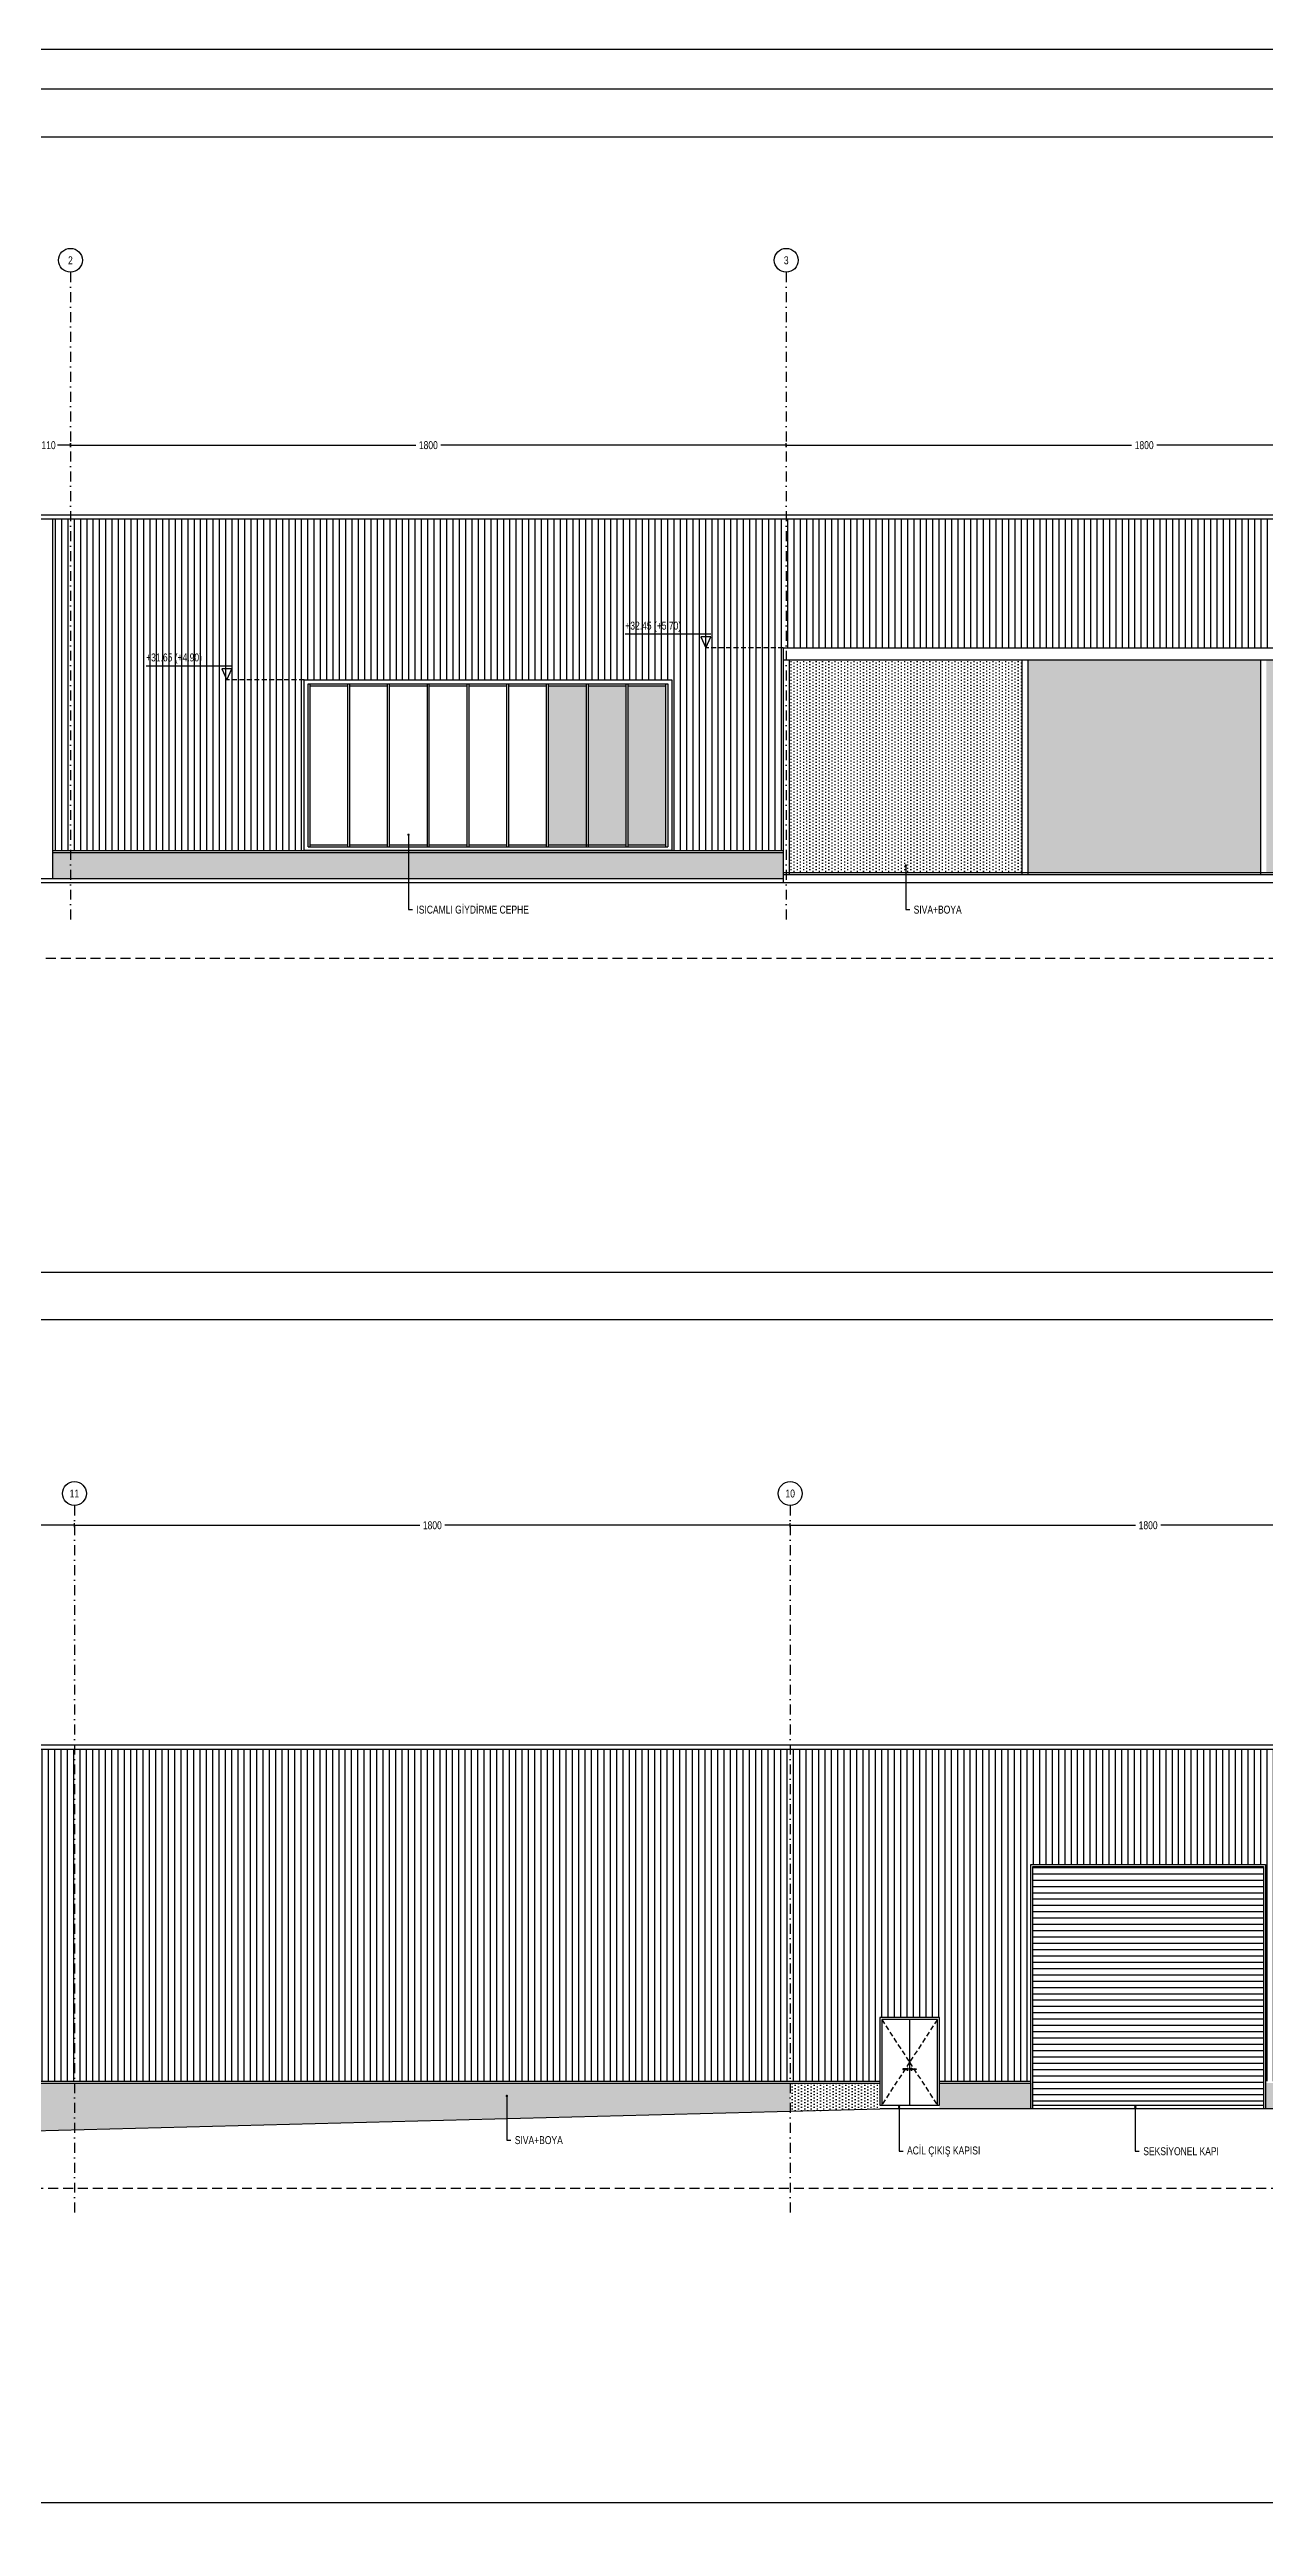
# Model space of a CAD drawing. Header units: centimetres. Extents: x 26569 to 160723, y -3143 to 14565.
# Drawn here: x 132893 to 135948, y 3327 to 9557 of the extents above; entities that cross this region are included whole.
import ezdxf
from ezdxf import colors
from ezdxf.entities.mleader import LeaderData, LeaderLine
from ezdxf.enums import TextEntityAlignment as Align
from ezdxf.math import Vec2, Vec3

# ---------------------------------------------------------------- set-up
doc = ezdxf.new("R2010")
doc.units = ezdxf.units.CM
doc.header["$LTSCALE"] = 100
doc.linetypes.add('DASHDOT2', pattern=[0.5, 0.25, -0.125, 0, -0.125])
doc.linetypes.add('HIDDEN2', pattern=[0.1875, 0.125, -0.0625])
for name, color, linetype in [('A-ANNO-DIMS', 187, 'Continuous'), ('A-ANNO-GRID', 155, 'DASHDOT2'), ('A-ANNO-TTBL', 157, 'Continuous'), ('A-ELEV-01', 255, 'Continuous'), ('A-ELEV-03', 251, 'Continuous'), ('A-ELEV-04', 250, 'Continuous'), ('A-HATCH', 253, 'Continuous'), ('A-WALL-HTCH', 8, 'Continuous'), ('L-TOPO', 49, 'Continuous'), ('S-CONC', 5, 'Continuous')]:
    doc.layers.add(name, color=color, linetype=linetype)
doc.styles.add('Fields_100', font='act_simplex.shx', dxfattribs={"width": 0.8, "height": 20})
doc.dimstyles.new('FIELDS_100', dxfattribs={"dimscale": 0, "dimtxt": 20, "dimasz": 5, "dimexe": 5, "dimexo": 5, "dimgap": 5, "dimtad": 0, "dimdec": 0, "dimzin": 0, "dimdsep": 46, "dimtxsty": 'Fields_100', "dimblk": 'DOT', "dimcen": 0.09, "dimclrt": 50, "dimadec": 0, "dimazin": 0, "dimtfac": 1, "dimtdec": 0, "dimtix": 1, "dimtofl": 0, "dimtmove": 1, "dimatfit": 3, "dimfxl": 5, "dimfxlon": 1, "dimtolj": 1, "dimtzin": 0, "dimarcsym": 0})
pattern_1 = [(90, (127510.777, 72379.569), (-7.9375, 3.96875), [0, -7.9375])]
pattern_2 = [(0, (120310.7774, 72379.5692), (0, 2.74963066), [1.5875, -3.175]), (120, (120310.7774, 72379.5692), (-2.38125, -1.37481533), [1.5875, -3.175]), (60, (120312.365, 72379.5692), (-2.38125, 1.37481533), [1.5875, -3.175])]
pattern_3 = [(90, (-454.631, -0.018), (-7.9375, 3.96875), [0, -7.9375])]

# ---------------------------------------------------------------- blocks, each defined once
blk = doc.blocks.new('_Dot')
at = {"color": 0, "linetype": 'ByBlock', "lineweight": -2}
blk.add_line((-0.5, 0), (-1, 0), dxfattribs=at)
at = {"color": 0, "linetype": 'ByBlock', "const_width": 0.5}
blk.add_lwpolyline([(-0.25, 0, 1), (0.25, 0, 1)], format="xyb", close=True, dxfattribs=at)
blk = doc.blocks.new('*D450')
at = {"layer": 'A-ANNO-DIMS', "color": 0, "lineweight": -2, "transparency": 16777216}
for p, q in [((132946, 8557), (132946, 8567)), ((132951, 8562), (133814.3, 8562)), ((134741, 8562), (133877.6, 8562)), ((134746, 8557), (134746, 8567))]:
    blk.add_line(p, q, dxfattribs=at)
at = {"layer": 'DEFPOINTS', "color": 0, "transparency": 16777216}
for p in [(134746, 8562), (132946, 8402.9), (134746, 8402.9)]:
    blk.add_point(p, dxfattribs=at)
at = {"layer": 'A-ANNO-DIMS', "color": 0, "lineweight": -2, "transparency": 16777216, "xscale": 5, "yscale": 5, "zscale": 5, "rotation": 180}
blk.add_blockref('_Dot', (132946, 8562), dxfattribs=at)
at = {"layer": 'A-ANNO-DIMS', "color": 0, "lineweight": -2, "transparency": 16777216, "xscale": 5, "yscale": 5, "zscale": 5}
blk.add_blockref('_Dot', (134746, 8562), dxfattribs=at)
at = {"layer": 'A-ANNO-DIMS', "color": 50, "transparency": 16777216, "insert": (133846, 8562), "char_height": 20, "attachment_point": 5, "style": 'Fields_100'}
blk.add_mtext('\\A1;1800', dxfattribs=at)
blk = doc.blocks.new('*D451')
at = {"layer": 'A-ANNO-DIMS', "color": 0, "lineweight": -2, "transparency": 16777216}
for p, q in [((134746, 8557), (134746, 8567)), ((134751, 8562), (135614.3, 8562)), ((136541, 8562), (135677.6, 8562)), ((136546, 8557), (136546, 8567))]:
    blk.add_line(p, q, dxfattribs=at)
at = {"layer": 'DEFPOINTS', "color": 0, "transparency": 16777216}
for p in [(136546, 8562), (134746, 8402.9), (136546, 8402.9)]:
    blk.add_point(p, dxfattribs=at)
at = {"layer": 'A-ANNO-DIMS', "color": 0, "lineweight": -2, "transparency": 16777216, "xscale": 5, "yscale": 5, "zscale": 5, "rotation": 180}
blk.add_blockref('_Dot', (134746, 8562), dxfattribs=at)
at = {"layer": 'A-ANNO-DIMS', "color": 0, "lineweight": -2, "transparency": 16777216, "xscale": 5, "yscale": 5, "zscale": 5}
blk.add_blockref('_Dot', (136546, 8562), dxfattribs=at)
at = {"layer": 'A-ANNO-DIMS', "color": 50, "transparency": 16777216, "insert": (135646, 8562), "char_height": 20, "attachment_point": 5, "style": 'Fields_100'}
blk.add_mtext('\\A1;1800', dxfattribs=at)
blk = doc.blocks.new('*D461')
at = {"layer": 'A-ANNO-DIMS', "color": 0, "lineweight": -2, "transparency": 16777216}
for p, q in [((132836, 8567), (132836, 8557)), ((132841, 8562), (132868.4, 8562)), ((132941, 8562), (132913.5, 8562)), ((132946, 8567), (132946, 8557))]:
    blk.add_line(p, q, dxfattribs=at)
at = {"layer": 'DEFPOINTS', "color": 0, "transparency": 16777216}
for p in [(132836, 8972.1), (132946, 8972.1), (132946, 8562)]:
    blk.add_point(p, dxfattribs=at)
at = {"layer": 'A-ANNO-DIMS', "color": 0, "lineweight": -2, "transparency": 16777216, "xscale": 5, "yscale": 5, "zscale": 5, "rotation": 180}
blk.add_blockref('_Dot', (132836, 8562), dxfattribs=at)
at = {"layer": 'A-ANNO-DIMS', "color": 0, "lineweight": -2, "transparency": 16777216, "xscale": 5, "yscale": 5, "zscale": 5}
blk.add_blockref('_Dot', (132946, 8562), dxfattribs=at)
at = {"layer": 'A-ANNO-DIMS', "color": 50, "transparency": 16777216, "insert": (132891, 8562), "char_height": 20, "attachment_point": 5, "style": 'Fields_100'}
blk.add_mtext('\\A1;110', dxfattribs=at)
blk = doc.blocks.new('*D522')
at = {"layer": 'A-ANNO-DIMS', "color": 0, "lineweight": -2, "transparency": 16777216}
for p, q in [((134756, 5840.3), (134756, 5850.3)), ((134761, 5845.3), (135624.3, 5845.3)), ((136551, 5845.3), (135687.6, 5845.3)), ((136556, 5840.3), (136556, 5850.3))]:
    blk.add_line(p, q, dxfattribs=at)
at = {"layer": 'DEFPOINTS', "color": 0, "transparency": 16777216}
for p in [(134756, 5845.3), (134756, 5000.3), (136556, 5000.3)]:
    blk.add_point(p, dxfattribs=at)
at = {"layer": 'A-ANNO-DIMS', "color": 0, "lineweight": -2, "transparency": 16777216, "xscale": 5, "yscale": 5, "zscale": 5, "rotation": 180}
blk.add_blockref('_Dot', (134756, 5845.3), dxfattribs=at)
at = {"layer": 'A-ANNO-DIMS', "color": 0, "lineweight": -2, "transparency": 16777216, "xscale": 5, "yscale": 5, "zscale": 5}
blk.add_blockref('_Dot', (136556, 5845.3), dxfattribs=at)
at = {"layer": 'A-ANNO-DIMS', "color": 50, "transparency": 16777216, "insert": (135656, 5845.3), "char_height": 20, "attachment_point": 5, "style": 'Fields_100'}
blk.add_mtext('\\A1;1800', dxfattribs=at)
blk = doc.blocks.new('*D523')
at = {"layer": 'A-ANNO-DIMS', "color": 0, "lineweight": -2, "transparency": 16777216}
for p, q in [((132956, 5840.3), (132956, 5850.3)), ((132961, 5845.3), (133824.3, 5845.3)), ((134751, 5845.3), (133887.6, 5845.3)), ((134756, 5840.3), (134756, 5850.3))]:
    blk.add_line(p, q, dxfattribs=at)
at = {"layer": 'DEFPOINTS', "color": 0, "transparency": 16777216}
for p in [(132956, 5845.3), (132956, 5000.3), (134756, 5000.3)]:
    blk.add_point(p, dxfattribs=at)
at = {"layer": 'A-ANNO-DIMS', "color": 0, "lineweight": -2, "transparency": 16777216, "xscale": 5, "yscale": 5, "zscale": 5, "rotation": 180}
blk.add_blockref('_Dot', (132956, 5845.3), dxfattribs=at)
at = {"layer": 'A-ANNO-DIMS', "color": 0, "lineweight": -2, "transparency": 16777216, "xscale": 5, "yscale": 5, "zscale": 5}
blk.add_blockref('_Dot', (134756, 5845.3), dxfattribs=at)
at = {"layer": 'A-ANNO-DIMS', "color": 50, "transparency": 16777216, "insert": (133856, 5845.3), "char_height": 20, "attachment_point": 5, "style": 'Fields_100'}
blk.add_mtext('\\A1;1800', dxfattribs=at)
blk = doc.blocks.new('*D524')
at = {"layer": 'A-ANNO-DIMS', "color": 0, "lineweight": -2, "transparency": 16777216}
for p, q in [((131156, 5840.3), (131156, 5850.3)), ((131161, 5845.3), (132024.3, 5845.3)), ((132951, 5845.3), (132087.6, 5845.3)), ((132956, 5840.3), (132956, 5850.3))]:
    blk.add_line(p, q, dxfattribs=at)
at = {"layer": 'DEFPOINTS', "color": 0, "transparency": 16777216}
for p in [(131156, 5845.3), (131156, 5000.3), (132956, 5000.3)]:
    blk.add_point(p, dxfattribs=at)
at = {"layer": 'A-ANNO-DIMS', "color": 0, "lineweight": -2, "transparency": 16777216, "xscale": 5, "yscale": 5, "zscale": 5, "rotation": 180}
blk.add_blockref('_Dot', (131156, 5845.3), dxfattribs=at)
at = {"layer": 'A-ANNO-DIMS', "color": 0, "lineweight": -2, "transparency": 16777216, "xscale": 5, "yscale": 5, "zscale": 5}
blk.add_blockref('_Dot', (132956, 5845.3), dxfattribs=at)
at = {"layer": 'A-ANNO-DIMS', "color": 50, "transparency": 16777216, "insert": (132056, 5845.3), "char_height": 20, "attachment_point": 5, "style": 'Fields_100'}
blk.add_mtext('\\A1;1800', dxfattribs=at)

msp = doc.modelspace()

# ---------------------------------------------------------------- hatches: boundary and pattern name
at = {"layer": 'A-HATCH'}
h = msp.add_hatch(dxfattribs=at)
h.set_pattern_fill('LINE', color=256, scale=5, angle=90)
h.set_pattern_definition([(90, (127510.777, 72379.57), (-15.875, 1e-15), [])])
h.paths.add_polyline_path([(141890.96, 8377.17), (132900.96, 8377.17), (132900.96, 7542.17), (133533.46, 7542.17), (133533.46, 7972.17), (134458.46, 7972.17), (134458.46, 7542.17), (134738.46, 7542.17), (134738.46, 8052.17), (140153.46, 8052.17), (140153.46, 7542.17), (140733.46, 7542.17), (140733.46, 7972.17), (141658.46, 7972.17), (141658.46, 7542.17), (141890.96, 7542.17)])
h = msp.add_hatch(dxfattribs=at)
h.set_pattern_fill('DOTS', color=256, scale=5, angle=90)
h.set_pattern_definition(pattern_1)
h.paths.add_polyline_path([(135338.46, 8022.17), (134753.46, 8022.17), (134753.46, 7487.17), (135338.46, 7487.17)])
h = msp.add_hatch(dxfattribs=at)
h.set_pattern_fill('DOTS', color=256, scale=5, angle=90)
h.set_pattern_definition(pattern_1)
h.paths.add_polyline_path([(135938.46, 8022.17), (135353.46, 8022.17), (135353.46, 7487.17), (135938.46, 7487.17)])
h.paths.add_polyline_path([(136538.46, 8022.17), (135953.46, 8022.17), (135953.46, 7487.17), (136538.46, 7487.17)])
h.paths.add_polyline_path([(137738.46, 8022.17), (137153.46, 8022.17), (137153.46, 7921.67), (137738.46, 7921.67)])
h.paths.add_polyline_path([(138938.46, 8022.17), (138353.46, 8022.17), (138353.46, 7487.17), (138938.46, 7487.17)])
h.paths.add_polyline_path([(139538.46, 8022.17), (138953.46, 8022.17), (138953.46, 7487.17), (139538.46, 7487.17)])
h.paths.add_polyline_path([(140138.46, 8022.17), (139553.46, 8022.17), (139553.46, 7487.17), (140138.46, 7487.17)])
h.paths.add_polyline_path([(138205.96, 7702.17), (138205.96, 7487.17), (138338.46, 7487.17), (138338.46, 8022.17), (137753.46, 8022.17), (137753.46, 7921.67), (137988.46, 7921.67), (137988.46, 7487.17), (138055.96, 7487.17), (138055.96, 7702.17)])
h.paths.add_polyline_path([(136835.96, 7702.17), (136835.96, 7487.17), (136903.46, 7487.17), (136903.46, 7921.67), (137138.46, 7921.67), (137138.46, 8022.17), (136553.46, 8022.17), (136553.46, 7487.17), (136685.96, 7487.17), (136685.96, 7702.17)])
h = msp.add_hatch(dxfattribs=at)
h.set_pattern_fill('DOTS', color=256, scale=5, angle=90)
h.set_pattern_definition(pattern_1)
h.paths.add_polyline_path([(134738.46, 7537.17), (132900.96, 7537.17), (132900.96, 7472.17), (134738.46, 7472.17)])
h = msp.add_hatch(dxfattribs=at)
h.set_pattern_fill('LINE', color=256, scale=5, angle=90)
h.set_pattern_definition([(90, (226648.852, 69284.568), (-15.875, 1e-15), [])])
h.paths.add_polyline_path([(149200.96, 4447.16), (149200.96, 5282.16), (140210.96, 5282.16), (140210.96, 4447.16), (142330.96, 4447.16), (142330.96, 4607.16), (142480.96, 4607.16), (142480.96, 4447.16), (148030.96, 4447.16), (148030.96, 4607.16), (148180.96, 4607.16), (148180.96, 4447.16)])
h.paths.add_polyline_path([(149215.96, 5282.16), (149215.96, 4447.16), (150205.96, 4447.16), (150205.96, 4607.16), (150355.96, 4607.16), (150355.96, 4447.16), (150985.96, 4447.16), (150985.96, 5282.16)])
h.paths.add_polyline_path([(135950.96, 4992.16), (135950.96, 4447.16), (138730.96, 4447.16), (138730.96, 4607.16), (138880.96, 4607.16), (138880.96, 4447.16), (140200.96, 4447.16), (140200.96, 5282.16), (131120.96, 5282.16), (131120.96, 4447.16), (134980.96, 4447.16), (134980.96, 4607.16), (135130.96, 4607.16), (135130.96, 4447.16), (135360.96, 4447.16), (135360.96, 4992.16)])
h = msp.add_hatch(dxfattribs=at)
h.set_pattern_fill('LINE', color=256, scale=5)
h.set_pattern_definition([(0, (-454.631, -0.018), (0, 15.875), [])])
h.paths.add_polyline_path([(135945.96, 4987.16), (135365.96, 4987.16), (135365.96, 4387.16), (135945.96, 4387.16)])
h = msp.add_hatch(dxfattribs=at)
h.set_pattern_fill('DOTS', color=256, scale=5, angle=90)
h.set_pattern_definition(pattern_3)
h.paths.add_polyline_path([(132955.96, 4442.16), (131155.96, 4442.16), (131155.96, 4277.93), (132955.96, 4324.63)])
h = msp.add_hatch(dxfattribs=at)
h.set_pattern_fill('DOTS', color=256, scale=5, angle=90)
h.set_pattern_definition(pattern_3)
h.paths.add_polyline_path([(134755.96, 4442.16), (132955.96, 4442.16), (132955.96, 4324.63), (134755.96, 4371.32)])
h.paths.add_polyline_path([(134043.36, 4408.61, -1), (134043.36, 4411.61, -1)], flags=16)
h = msp.add_hatch(dxfattribs=at)
h.set_pattern_fill('DOTS', color=256, scale=5, angle=90)
h.set_pattern_definition(pattern_3)
h.paths.add_polyline_path([(134980.96, 4442.16), (134755.96, 4442.16), (134755.96, 4371.32), (134981.2, 4377.16), (134981.2, 4387.16), (134980.96, 4387.16)])
h = msp.add_hatch(dxfattribs=at)
h.set_pattern_fill('DOTS', color=256, scale=5, angle=90)
h.set_pattern_definition([(90, (226648.8524, 69284.568), (-7.9375, 3.96875), [0, -7.9375])])
h.paths.add_polyline_path([(135365.96, 4377.16), (135365.96, 4442.16), (135130.96, 4442.16), (135130.96, 4377.16)])
h.paths.add_polyline_path([(135950.96, 4442.16), (135950.96, 4377.16), (138355.96, 4377.16), (138355.96, 4442.16)])
at = {"layer": 'A-WALL-HTCH'}
h = msp.add_hatch(dxfattribs=at)
h.set_pattern_fill('HEX', color=256, scale=0.5)
h.set_pattern_definition(pattern_2)
h.paths.add_polyline_path([(134243.46, 7957.17), (134148.46, 7957.17), (134148.46, 7557.17), (134243.46, 7557.17)])
h = msp.add_hatch(dxfattribs=at)
h.set_pattern_fill('HEX', color=256, scale=0.5)
h.set_pattern_definition(pattern_2)
h.paths.add_polyline_path([(134343.46, 7957.17), (134248.46, 7957.17), (134248.46, 7557.17), (134343.46, 7557.17)])
h.paths.add_polyline_path([(134443.46, 7957.17), (134348.46, 7957.17), (134348.46, 7557.17), (134443.46, 7557.17)])

# ---------------------------------------------------------------- linework, layer by layer
at = {"layer": 'A-ANNO-DIMS', "linetype": 'HIDDEN2'}
for p, q in [((134738.46, 8052.17), (134543.96, 8052.17)), ((133533.46, 7972.17), (133338.96, 7972.17))]:
    msp.add_line(p, q, dxfattribs=at)
at = {"layer": 'A-ANNO-DIMS', "elevation": 0}
for points in [[(134341.31, 8087.17), (134556.46, 8087.17)], [(133136.31, 8007.17), (133351.46, 8007.17)]]:
    msp.add_lwpolyline(points, dxfattribs=at)
for points in [[(134543.96, 8052.17), (134556.46, 8079.67), (134531.46, 8079.67)], [(133338.96, 7972.17), (133351.46, 7999.67), (133326.46, 7999.67)]]:
    msp.add_lwpolyline(points, close=True, dxfattribs=at)
at = {"layer": 'A-ANNO-GRID'}
for p, q in [((132945.96, 8997.08), (132945.96, 7362.17)), ((134745.96, 8997.08), (134745.96, 7362.17))]:
    msp.add_line(p, q, dxfattribs=at)
for points in [[(132955.96, 5895.25), (132955.96, 4112.16)], [(134755.96, 5895.25), (134755.96, 4112.16)]]:
    msp.add_lwpolyline(points, dxfattribs=at)
at = {"layer": 'A-ANNO-GRID', "linetype": 'Continuous', "ltscale": 10}
for centre in [(132945.96, 9027.08), (134745.96, 9027.08), (132955.96, 5925.25), (134755.96, 5925.25)]:
    msp.add_circle(centre, 30, dxfattribs=at)
at = {"layer": 'A-ANNO-TTBL'}
for p, q in [((153081.02, 9337.18), (28768.76, 9337.09)), ((127081.02, 6482.12), (153081.03, 6482.15)), ((127081.01, 3387.12), (153081.03, 3387.14))]:
    msp.add_line(p, q, dxfattribs=at)
for points in [[(157421.04, -3142.83), (157421.04, 9557.17), (26568.76, 9557.19), (26568.76, -3142.81)], [(157321.04, -3042.83), (157321.04, 9457.17), (26668.76, 9457.19), (26668.76, -3042.81)]]:
    msp.add_lwpolyline(points, close=True, dxfattribs=at)
msp.add_lwpolyline([(153081.02, 6362.17), (127081.01, 6362.15)], dxfattribs=at)
at = {"layer": 'A-ELEV-01'}
for p, q in [((132900.96, 8377.17), (132900.96, 7472.17)), ((134738.46, 8052.17), (140153.46, 8052.17)), ((134738.46, 8052.17), (134738.46, 7462.17)), ((134738.46, 8022.17), (140153.46, 8022.17)), ((134753.46, 8022.17), (134753.46, 7482.17)), ((135338.46, 8022.17), (135338.46, 7482.17)), ((135353.46, 8022.17), (135353.46, 7482.17)), ((135938.46, 8022.17), (135938.46, 7482.17)), ((131091.61, 4447.16), (134980.96, 4447.16)), ((131091.61, 4442.16), (134980.96, 4442.16)), ((135130.96, 4447.16), (135360.96, 4447.16)), ((135130.96, 4442.16), (135360.96, 4442.16)), ((134980.96, 4387.16), (135130.96, 4387.16)), ((135365.96, 4387.16), (135945.96, 4387.16))]:
    msp.add_line(p, q, dxfattribs=at)
for points in [[(131086.96, 8387.17), (151009.96, 8387.17)], [(131086.96, 8377.17), (151009.96, 8377.17)], [(132900.96, 7542.17), (134738.46, 7542.17)], [(132900.96, 7537.17), (134738.46, 7537.17)], [(134738.46, 7482.17), (140153.46, 7482.17)], [(130995.96, 7472.17), (134738.46, 7472.17)], [(131091.61, 5292.16), (131091.61, 5282.16), (151022.31, 5282.16), (151022.31, 5292.16), (131091.61, 5292.16)], [(135130.96, 4387.16), (135130.96, 4607.16), (134980.96, 4607.16), (134980.96, 4387.16)], [(135125.96, 4387.16), (135125.96, 4602.16), (134985.96, 4602.16), (134985.96, 4387.16)], [(135055.96, 4602.16), (135055.96, 4387.16)]]:
    msp.add_lwpolyline(points, dxfattribs=at)
at = {"layer": 'A-ELEV-01', "elevation": 0}
msp.add_lwpolyline([(133533.46, 7972.17), (134458.46, 7972.17), (134458.46, 7542.17), (133533.46, 7542.17)], close=True, dxfattribs=at)
for points in [[(135360.96, 4377.16), (135360.96, 4992.16), (135950.96, 4992.16), (135950.96, 4377.16)], [(135365.96, 4377.16), (135365.96, 4987.16), (135945.96, 4987.16), (135945.96, 4377.16)]]:
    msp.add_lwpolyline(points, dxfattribs=at)
at = {"layer": 'A-ELEV-01'}
for points in [[(135050.96, 4476.16, 1), (135050.96, 4478.16), (135038.96, 4478.16), (135038.96, 4476.16)], [(135060.96, 4476.16, -1), (135060.96, 4478.16), (135072.96, 4478.16), (135072.96, 4476.16)]]:
    msp.add_lwpolyline(points, format="xyb", close=True, dxfattribs=at)
for centre, start, end in [((135050.96, 4477.16), 203.578178, 156.421822), ((135060.96, 4477.16), 23.578178, 336.421822)]:
    msp.add_arc(centre, 2.5, start, end, dxfattribs=at)
at = {"layer": 'A-ELEV-03'}
for p, q in [((133543.46, 7552.17), (133543.46, 7962.17)), ((133548.46, 7552.17, 0), (133548.46, 7962.17, 0)), ((133643.46, 7552.17), (133643.46, 7962.17)), ((133648.46, 7552.17), (133648.46, 7962.17)), ((133743.46, 7552.17), (133743.46, 7962.17)), ((133748.46, 7552.17), (133748.46, 7962.17)), ((133843.46, 7552.17), (133843.46, 7962.17)), ((133848.46, 7552.17), (133848.46, 7962.17)), ((133943.46, 7552.17), (133943.46, 7962.17)), ((133948.46, 7552.17), (133948.46, 7962.17)), ((134043.46, 7552.17), (134043.46, 7962.17)), ((134048.46, 7552.17), (134048.46, 7962.17)), ((134143.46, 7552.17), (134143.46, 7962.17)), ((134148.46, 7552.17), (134148.46, 7962.17)), ((134243.46, 7552.17), (134243.46, 7962.17)), ((134248.46, 7552.17), (134248.46, 7962.17)), ((134343.46, 7552.17), (134343.46, 7962.17)), ((134348.46, 7552.17), (134348.46, 7962.17)), ((134443.46, 7552.17), (134443.46, 7962.17)), ((134448.46, 7962.17), (134448.46, 7552.17))]:
    msp.add_line(p, q, dxfattribs=at)
at = {"layer": 'A-ELEV-03', "elevation": 0}
for points in [[(133543.46, 7962.17), (134448.46, 7962.17)], [(133548.46, 7957.17), (133643.46, 7957.17)], [(133648.46, 7957.17), (133743.46, 7957.17)], [(133748.46, 7957.17), (133843.46, 7957.17)], [(133848.46, 7957.17), (133943.46, 7957.17)], [(133948.46, 7957.17), (134043.46, 7957.17)], [(134048.46, 7957.17), (134143.46, 7957.17)], [(134148.46, 7957.17), (134243.46, 7957.17)], [(134248.46, 7957.17), (134343.46, 7957.17)], [(134348.46, 7957.17), (134443.46, 7957.17)], [(133543.46, 7552.17), (134448.46, 7552.17)], [(133548.46, 7557.17), (133643.46, 7557.17)], [(133648.46, 7557.17), (133743.46, 7557.17)], [(133748.46, 7557.17), (133843.46, 7557.17)], [(133848.46, 7557.17), (133943.46, 7557.17)], [(133948.46, 7557.17), (134043.46, 7557.17)], [(134048.46, 7557.17), (134143.46, 7557.17)], [(134148.46, 7557.17), (134343.46, 7557.17)], [(134348.46, 7557.17), (134443.46, 7557.17)]]:
    msp.add_lwpolyline(points, dxfattribs=at)
at = {"layer": 'A-ELEV-04'}
msp.add_lwpolyline([(134738.46, 7487.17), (137089.96, 7487.17)], dxfattribs=at)
at = {"layer": 'A-ELEV-04', "linetype": 'HIDDEN2'}
for points in [[(134985.96, 4602.16), (135055.96, 4494.66), (134985.96, 4387.16)], [(135125.96, 4602.16), (135055.96, 4494.66), (135125.96, 4387.16)]]:
    msp.add_lwpolyline(points, dxfattribs=at)
at = {"layer": 'L-TOPO', "color": 1, "linetype": 'HIDDEN2', "ltscale": 2}
for points in [[(130162.35, 7332.17), (131684.29, 7272.17), (148449.8, 7272.17), (152261.09, 7332.17)], [(151761.93, 4237.16), (150239.99, 4177.16), (132109, 4177.16), (128297.7, 4237.16)]]:
    msp.add_lwpolyline(points, dxfattribs=at)
at = {"layer": 'S-CONC'}
msp.add_line((130162.35, 7462.17), (152261.09, 7462.17), dxfattribs=at)
for points in [[(131107.96, 4276.68), (134981.2, 4377.16)], [(151095.96, 4377.16), (134981.2, 4377.16)]]:
    msp.add_lwpolyline(points, dxfattribs=at)

# ---------------------------------------------------------------- texts
at = {"layer": 'A-ANNO-DIMS', "color": 50, "char_height": 20, "attachment_point": 7, "style": 'Fields_100'}
for s, insert in [('+32.45 (+5.70)', (134341.31, 8092.17)), ('+31.65 (+4.90)', (133136.31, 8012.17))]:
    msp.add_mtext_dynamic_manual_height_columns(s, width=226.336, gutter_width=100, heights=[0], dxfattribs=dict(at, insert=insert))
at = {"layer": 'A-ANNO-GRID', "color": 50, "style": 'Fields_100', "width": 0.8}
for s, rotation, p in [('2', 359.926666, (132945.96, 9027.08)), ('3', 359.926666, (134745.96, 9027.08)), ('11', 0.073334, (132955.96, 5925.25)), ('10', 0.073334, (134755.96, 5925.25))]:
    msp.add_text(s, height=20, rotation=rotation, dxfattribs=at).set_placement(p, align=Align.MIDDLE_CENTER)

# ---------------------------------------------------------------- dimensions: what is measured, and where the dimension line sits
at = {"layer": 'A-ANNO-DIMS'}
for base, p1, p2, picture, middle in [((132945.96, 8562), (132835.96, 8972.08), (132945.96, 8972.08), '*D461', (132890.96, 8562)), ((134745.96, 8562), (132945.96, 8402.93), (134745.96, 8402.93), '*D450', (133845.96, 8562)), ((136545.96, 8562), (134745.96, 8402.93), (136545.96, 8402.93), '*D451', (135645.96, 8562))]:
    dim = msp.add_linear_dim(base=base, p1=p1, p2=p2, dimstyle='FIELDS_100', override={"dimscale": 1}, dxfattribs=at)
    dim.commit()
    dim.dimension.update_dxf_attribs({"geometry": picture, "text_midpoint": middle})
for base, p1, p2, picture, middle in [((131155.96, 5845.25), (132955.96, 5000.25), (131155.96, 5000.25), '*D524', (132055.96, 5845.25)), ((132955.96, 5845.25), (134755.96, 5000.25), (132955.96, 5000.25), '*D523', (133855.96, 5845.25)), ((134755.96, 5845.25), (136555.96, 5000.25), (134755.96, 5000.25), '*D522', (135655.96, 5845.25))]:
    dim = msp.add_linear_dim(base=base, p1=p1, p2=p2, angle=180, dimstyle='FIELDS_100', override={"dimscale": 1}, dxfattribs=at)
    dim.commit()
    dim.dimension.update_dxf_attribs({"geometry": picture, "text_midpoint": middle})

# ---------------------------------------------------------------- leaders
ml = msp.add_multileader_mtext('Standard', dxfattribs=at)
ml.set_content('ISICAMLI GİYDİRME CEPHE', color=50, style='Fields_100')
ml.set_leader_properties(color=256)
ml.set_arrow_properties(name='DOT')
ml.build(insert=Vec2(0, 0))
ml.multileader.update_dxf_attribs({"dogleg_length": 10, "arrow_head_size": 6})
ctx = ml.context
ctx.base_point, ctx.char_height, ctx.arrow_head_size, ctx.landing_gap_size, ctx.plane_origin = Vec3(133805.96, 7393.9), 20, 6, 10, Vec3(134232.21, 7500.13)
notes = []
notes.append((ctx, [(0, (1, 1, 0), (133795.96, 7393.9), (1, 0), 10, [(0, [(133795.96, 7582.19)], 0, [])])]))
ctx.mtext.insert, ctx.mtext.flow_direction = Vec3(133815.96, 7403.9), 5
ml = msp.add_multileader_mtext('Standard', dxfattribs=at)
ml.set_content('SIVA+BOYA', color=50, style='Fields_100')
ml.set_leader_properties(color=256)
ml.set_arrow_properties(name='DOT')
ml.build(insert=Vec2(0, 0))
ml.multileader.update_dxf_attribs({"dogleg_length": 10, "arrow_head_size": 6})
ctx = ml.context
ctx.base_point, ctx.char_height, ctx.arrow_head_size, ctx.landing_gap_size, ctx.plane_origin = Vec3(135056.4, 7393.9), 20, 6, 10, Vec3(135501.03, 7500.13)
notes.append((ctx, [(0, (1, 1, 0), (135046.4, 7393.9), (1, 0), 10, [(0, [(135046.4, 7505.11)], 0, [])])]))
ctx.mtext.insert, ctx.mtext.flow_direction = Vec3(135066.4, 7403.9), 5
ml = msp.add_multileader_mtext('Standard', dxfattribs=at)
ml.set_content('SIVA+BOYA', color=50, style='Fields_100')
ml.set_leader_properties(color=256)
ml.set_arrow_properties(name='DOT')
ml.build(insert=Vec2(0, 0))
ml.multileader.update_dxf_attribs({"dogleg_length": 10, "arrow_head_size": 6})
ctx = ml.context
ctx.base_point, ctx.char_height, ctx.arrow_head_size, ctx.landing_gap_size, ctx.plane_origin = Vec3(134053.36, 4298.89), 20, 6, 10, Vec3(134497.99, 4405.13)
notes.append((ctx, [(0, (1, 1, 0), (134043.36, 4298.89), (1, 0), 10, [(0, [(134043.36, 4410.11)], 0, [])])]))
ctx.mtext.insert, ctx.mtext.flow_direction = Vec3(134063.36, 4308.89), 5
ml = msp.add_multileader_mtext('Standard', dxfattribs=at)
ml.set_content('ACİL ÇIKIŞ KAPISI', color=50, style='Fields_100')
ml.set_leader_properties(color=256)
ml.set_arrow_properties(name='DOT')
ml.build(insert=Vec2(0, 0))
ml.multileader.update_dxf_attribs({"dogleg_length": 10, "arrow_head_size": 6})
ctx = ml.context
ctx.base_point, ctx.char_height, ctx.arrow_head_size, ctx.landing_gap_size, ctx.plane_origin = Vec3(135039.69, 4270.95), 20, 6, 10, Vec3(135934.32, 4377.18)
notes.append((ctx, [(0, (1, 1, 0), (135029.69, 4270.95), (1, 0), 10, [(0, [(135029.69, 4382.16)], 0, [])])]))
ctx.mtext.insert, ctx.mtext.flow_direction = Vec3(135049.69, 4282.86), 5
ml = msp.add_multileader_mtext('Standard', dxfattribs=at)
ml.set_content('SEKSİYONEL KAPI', color=50, style='Fields_100')
ml.set_leader_properties(color=256)
ml.set_arrow_properties(name='DOT')
ml.build(insert=Vec2(0, 0))
ml.multileader.update_dxf_attribs({"dogleg_length": 10, "arrow_head_size": 6})
ctx = ml.context
ctx.base_point, ctx.char_height, ctx.arrow_head_size, ctx.landing_gap_size, ctx.plane_origin = Vec3(135633.77, 4270.95), 20, 6, 10, Vec3(136528.4, 4377.18)
notes.append((ctx, [(0, (1, 1, 0), (135623.77, 4270.95), (1, 0), 10, [(0, [(135623.77, 4382.16)], 0, [])])]))
ctx.mtext.insert, ctx.mtext.flow_direction = Vec3(135643.77, 4280.95), 5
for ctx, leaders in notes:
    for number, flags, end, landing, length, lines in leaders:
        leader = LeaderData()
        leader.index, (leader.has_last_leader_line, leader.has_dogleg_vector, leader.attachment_direction) = number, flags
        leader.last_leader_point, leader.dogleg_vector, leader.dogleg_length = Vec3(end), Vec3(landing), length
        for number, points, colour, breaks in lines:
            line = LeaderLine()
            line.index, line.vertices, line.color, line.breaks = number, Vec3.list(points), colors.encode_raw_color(colour), breaks
            leader.lines.append(line)
        ctx.leaders.append(leader)

doc.saveas('drawing.dxf')
